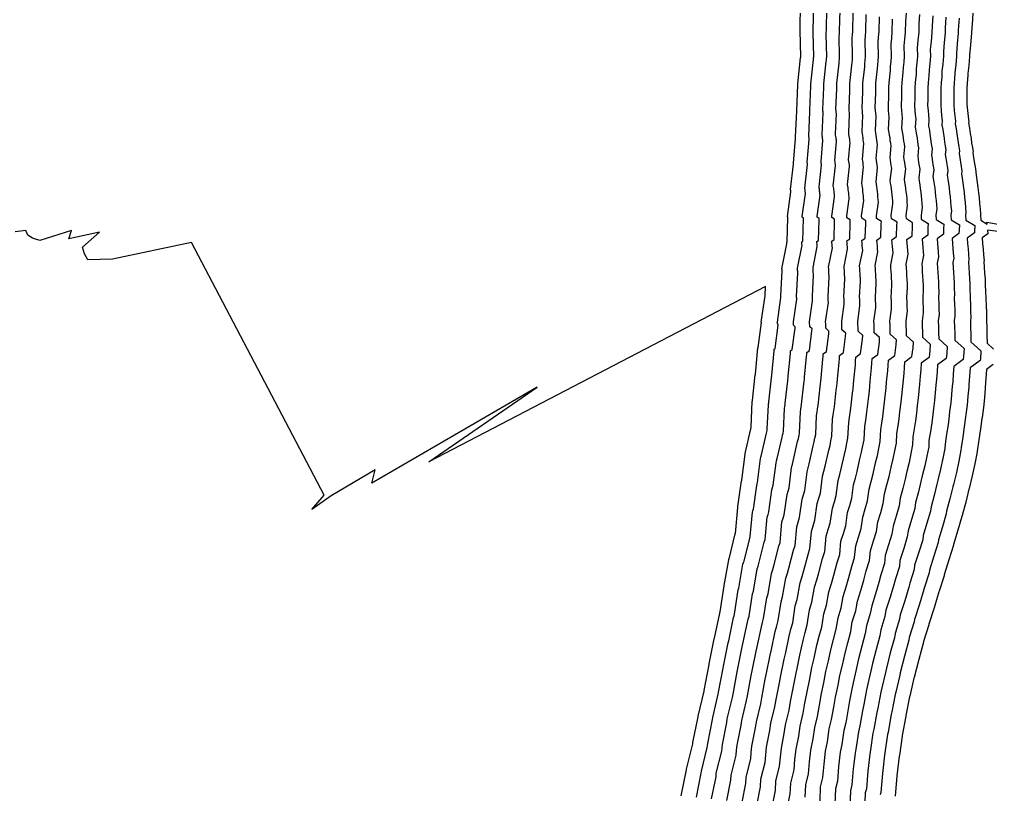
# Model space of a CAD drawing. Header units: metres. Extents: x 706349 to 713144, y 2649082 to 2655455.
# Drawn here: x 712357.1 to 712443.1, y 2652031.7 to 2652100.4 of the extents above; entities that cross this region are included whole.
import ezdxf

# ---------------------------------------------------------------- set-up
doc = ezdxf.new("R2010")
doc.units = ezdxf.units.M
doc.layers.add('C-TOPO-MAJR', color=9, linetype='Continuous')
doc.layers.add('C-TOPO-MINR', color=8, linetype='Continuous')

msp = doc.modelspace()

# ---------------------------------------------------------------- linework, layer by layer
at = {"layer": 'C-TOPO-MAJR', "color": 9, "linetype": 'Continuous', "lineweight": -3, "flags": 128}
for points, elevation in [([(712417.042, 2652031.465), (712417.475, 2652033.6), (712417.482, 2652033.79), (712418.009, 2652035.878), (712418.024, 2652036.065), (712418.046, 2652036.247), (712418.46, 2652038.353), (712418.485, 2652038.531), (712418.983, 2652040.601), (712419.014, 2652040.775), (712419.417, 2652042.911), (712419.451, 2652043.08), (712419.865, 2652045.151), (712419.904, 2652045.315), (712420.338, 2652047.382), (712420.38, 2652047.545), (712420.423, 2652047.702), (712420.758, 2652049.835), (712420.804, 2652049.986), (712421.171, 2652052.108), (712421.217, 2652052.254), (712421.261, 2652052.395), (712421.772, 2652054.435), (712421.819, 2652054.582), (712422.01, 2652056.724), (712422.052, 2652056.858), (712422.092, 2652056.987), (712422.393, 2652059.099), (712422.43, 2652059.222), (712422.466, 2652059.344), (712422.726, 2652061.472), (712422.757, 2652061.584), (712422.784, 2652061.693), (712423.251, 2652063.736), (712423.28, 2652063.849), (712423.302, 2652063.959), (712423.323, 2652064.065), (712423.422, 2652066.236), (712423.437, 2652066.329), (712423.45, 2652066.418), (712423.461, 2652066.502), (712423.7, 2652068.634), (712423.71, 2652068.71), (712423.717, 2652068.783), (712423.723, 2652068.853), (712423.937, 2652071.024), (712423.942, 2652071.089), (712423.946, 2652071.153), (712424.025, 2652071.211), (712424.294, 2652073.287), (712424.297, 2652073.346), (712424.225, 2652073.41), (712424.224, 2652073.463), (712424.223, 2652073.514), (712424.221, 2652073.563), (712424.528, 2652075.749), (712424.527, 2652075.797), (712424.525, 2652075.844), (712424.523, 2652075.889), (712424.636, 2652078.09), (712424.635, 2652078.126), (712424.633, 2652078.161), (712424.632, 2652078.195), (712424.63, 2652078.227), (712424.628, 2652078.26), (712424.625, 2652078.293), (712425.058, 2652080.491), (712425.055, 2652080.526), (712425.053, 2652080.561), (712425.05, 2652080.595), (712425.047, 2652080.629), (712425.095, 2652080.664), (712425.15, 2652082.833), (712425.152, 2652082.862), (712425.103, 2652082.892), (712425.101, 2652082.919), (712425.412, 2652085.1), (712425.41, 2652085.125), (712425.408, 2652085.15), (712425.405, 2652085.175), (712425.402, 2652085.2), (712425.4, 2652085.225), (712425.396, 2652085.249), (712425.392, 2652085.272), (712425.389, 2652085.296), (712425.651, 2652087.56), (712425.647, 2652087.585), (712425.643, 2652087.608), (712425.64, 2652087.631), (712425.637, 2652087.654), (712425.832, 2652089.838), (712425.83, 2652089.858), (712425.826, 2652089.877), (712425.824, 2652089.898), (712425.821, 2652089.918), (712425.817, 2652089.941), (712425.814, 2652089.964), (712425.937, 2652092.236), (712425.935, 2652092.258), (712425.932, 2652092.281), (712425.93, 2652092.306), (712426.017, 2652094.593), (712426.017, 2652094.613), (712426.017, 2652094.634), (712426.018, 2652094.656), (712426.279, 2652096.972), (712426.28, 2652096.999), (712426.284, 2652097.029), (712426.287, 2652097.063), (712426.224, 2652099.38), (712426.226, 2652099.405), (712426.229, 2652099.432), (712426.278, 2652101.786)], -20), ([(712423.779, 2652030.74), (712424.05, 2652032.078), (712424.085, 2652032.909), (712424.415, 2652034.218), (712424.481, 2652035.026), (712424.573, 2652035.808), (712424.832, 2652037.128), (712424.941, 2652037.9), (712425.254, 2652039.198), (712425.389, 2652039.956), (712425.641, 2652041.295), (712425.789, 2652042.035), (712426.049, 2652043.334), (712426.219, 2652044.052), (712426.491, 2652045.348), (712426.674, 2652046.054), (712426.862, 2652046.739), (712427.071, 2652048.076), (712427.276, 2652048.741), (712427.506, 2652050.072), (712427.71, 2652050.719), (712427.906, 2652051.345), (712428.226, 2652052.624), (712428.423, 2652053.242), (712428.543, 2652054.585), (712428.733, 2652055.184), (712428.911, 2652055.761), (712429.1, 2652057.084), (712429.269, 2652057.643), (712429.429, 2652058.193), (712429.592, 2652059.527), (712429.739, 2652060.053), (712429.864, 2652060.561), (712430.157, 2652061.842), (712430.283, 2652062.342), (712430.383, 2652062.829), (712430.474, 2652063.294), (712430.536, 2652064.656), (712430.609, 2652065.102), (712430.673, 2652065.531), (712430.725, 2652065.938), (712430.874, 2652067.275), (712430.925, 2652067.665), (712430.964, 2652068.043), (712430.993, 2652068.408), (712431.128, 2652069.769), (712431.153, 2652070.119), (712431.174, 2652070.466), (712431.598, 2652070.775), (712431.762, 2652072.037), (712431.78, 2652072.378), (712431.368, 2652072.746), (712431.364, 2652073.047), (712431.355, 2652073.341), (712431.347, 2652073.625), (712431.539, 2652074.996), (712431.531, 2652075.268), (712431.523, 2652075.533), (712431.51, 2652075.788), (712431.581, 2652077.168), (712431.573, 2652077.411), (712431.56, 2652077.645), (712431.552, 2652077.876), (712431.536, 2652078.098), (712431.523, 2652078.32), (712431.507, 2652078.538), (712431.778, 2652079.916), (712431.762, 2652080.136), (712431.745, 2652080.351), (712431.724, 2652080.567), (712431.708, 2652080.782), (712432.011, 2652081.005), (712432.044, 2652082.329), (712432.058, 2652082.548), (712431.694, 2652082.772), (712431.682, 2652082.975), (712431.877, 2652084.342), (712431.861, 2652084.541), (712431.844, 2652084.74), (712431.824, 2652084.938), (712431.8, 2652085.133), (712431.78, 2652085.328), (712431.751, 2652085.514), (712431.723, 2652085.701), (712431.699, 2652085.883), (712431.863, 2652087.303), (712431.834, 2652087.486), (712431.806, 2652087.661), (712431.781, 2652087.832), (712431.757, 2652088.003), (712431.879, 2652089.373), (712431.855, 2652089.538), (712431.827, 2652089.703), (712431.807, 2652089.88), (712431.779, 2652090.053), (712431.75, 2652090.246), (712431.718, 2652090.444), (712431.796, 2652091.868), (712431.772, 2652092.076), (712431.752, 2652092.292), (712431.732, 2652092.524), (712431.786, 2652093.958), (712431.779, 2652094.202), (712431.779, 2652094.453), (712431.798, 2652094.725), (712431.962, 2652096.177), (712431.974, 2652096.451), (712432.009, 2652096.75), (712432.037, 2652097.088), (712431.998, 2652098.54), (712432.033, 2652098.91), (712432.068, 2652099.323), (712432.099, 2652100.799)], -10)]:
    msp.add_lwpolyline(points, dxfattribs=dict(at, elevation=elevation))
msp.add_lwpolyline([(712437.988, 2652100.698), (712437.92, 2652099.812), (712437.907, 2652099.214), (712437.84, 2652098.416), (712437.772, 2652097.701), (712437.788, 2652097.113), (712437.735, 2652096.47), (712437.667, 2652095.903), (712437.644, 2652095.381), (712437.578, 2652094.793), (712437.54, 2652094.273), (712437.54, 2652093.79), (712437.555, 2652093.322), (712437.533, 2652092.742), (712437.571, 2652092.303), (712437.609, 2652091.894), (712437.654, 2652091.5), (712437.623, 2652090.924), (712437.684, 2652090.552), (712437.737, 2652090.188), (712437.79, 2652089.862), (712437.828, 2652089.529), (712437.881, 2652089.218), (712437.926, 2652088.907), (712437.877, 2652088.352), (712437.922, 2652088.033), (712437.968, 2652087.714), (712438.021, 2652087.387), (712438.074, 2652087.045), (712438.008, 2652086.47), (712438.053, 2652086.129), (712438.107, 2652085.779), (712438.16, 2652085.43), (712438.198, 2652085.066), (712438.243, 2652084.701), (712438.281, 2652084.329), (712438.312, 2652083.957), (712438.342, 2652083.585), (712438.263, 2652083.032), (712438.286, 2652082.652), (712438.964, 2652082.235), (712438.939, 2652081.826), (712438.927, 2652081.347), (712438.369, 2652080.936), (712438.399, 2652080.539), (712438.437, 2652080.142), (712438.468, 2652079.746), (712438.498, 2652079.341), (712438.388, 2652078.783), (712438.419, 2652078.379), (712438.442, 2652077.968), (712438.472, 2652077.557), (712438.487, 2652077.13), (712438.51, 2652076.696), (712438.526, 2652076.247), (712438.497, 2652075.688), (712438.52, 2652075.222), (712438.535, 2652074.74), (712438.55, 2652074.242), (712438.472, 2652073.688), (712438.488, 2652073.168), (712438.503, 2652072.632), (712438.511, 2652072.082), (712439.264, 2652071.41), (712439.23, 2652070.788), (712439.172, 2652070.34), (712438.403, 2652069.778), (712438.364, 2652069.15), (712438.318, 2652068.514), (712438.264, 2652067.963), (712438.21, 2652067.303), (712438.141, 2652066.621), (712438.049, 2652065.915), (712437.988, 2652065.374), (712437.896, 2652064.644), (712437.781, 2652063.875), (712437.65, 2652063.075), (712437.625, 2652062.524), (712437.463, 2652061.699), (712437.286, 2652060.835), (712437.062, 2652059.948), (712436.944, 2652059.43), (712436.72, 2652058.522), (712436.459, 2652057.583), (712436.393, 2652057.043), (712436.108, 2652056.064), (712435.807, 2652055.07), (712435.731, 2652054.534), (712435.415, 2652053.509), (712435.076, 2652052.445), (712435.027, 2652051.902), (712434.679, 2652050.812), (712434.55, 2652050.294), (712434.203, 2652049.184), (712433.841, 2652048.035), (712433.747, 2652047.497), (712433.385, 2652046.317), (712433.3, 2652045.775), (712432.968, 2652044.564), (712432.644, 2652043.314), (712432.534, 2652042.789), (712432.233, 2652041.516), (712432.128, 2652040.991), (712431.866, 2652039.679), (712431.763, 2652039.137), (712431.524, 2652037.795), (712431.398, 2652037.269), (712431.205, 2652035.903), (712431.1, 2652035.369), (712430.938, 2652033.987), (712430.822, 2652032.559), (712430.688, 2652032.029), (712430.626, 2652030.556)], dxfattribs=at)
at = {"layer": 'C-TOPO-MINR', "color": 8, "linetype": 'Continuous', "lineweight": -3, "flags": 128}
for points, elevation in [([(712418.39, 2652031.32), (712418.79, 2652033.295), (712418.803, 2652033.614), (712419.29, 2652035.546), (712419.316, 2652035.858), (712419.351, 2652036.159), (712419.734, 2652038.108), (712419.776, 2652038.405), (712420.237, 2652040.32), (712420.289, 2652040.612), (712420.662, 2652042.587), (712420.718, 2652042.871), (712421.102, 2652044.787), (712421.167, 2652045.063), (712421.569, 2652046.976), (712421.639, 2652047.247), (712421.711, 2652047.51), (712422.021, 2652049.483), (712422.099, 2652049.737), (712422.438, 2652051.701), (712422.516, 2652051.947), (712422.59, 2652052.185), (712423.062, 2652054.073), (712423.139, 2652054.314), (712423.316, 2652056.297), (712423.388, 2652056.523), (712423.456, 2652056.742), (712423.734, 2652058.696), (712423.798, 2652058.906), (712423.858, 2652059.114), (712424.099, 2652061.083), (712424.153, 2652061.278), (712424.2, 2652061.466), (712424.632, 2652063.357), (712424.68, 2652063.548), (712424.719, 2652063.733), (712424.753, 2652063.91), (712424.845, 2652065.92), (712424.871, 2652066.083), (712424.895, 2652066.24), (712424.914, 2652066.389), (712425.135, 2652068.362), (712425.153, 2652068.501), (712425.166, 2652068.635), (712425.177, 2652068.764), (712425.375, 2652070.773), (712425.384, 2652070.895), (712425.392, 2652071.016), (712425.539, 2652071.124), (712425.787, 2652073.037), (712425.794, 2652073.152), (712425.654, 2652073.277), (712425.652, 2652073.38), (712425.649, 2652073.479), (712425.646, 2652073.576), (712425.93, 2652075.598), (712425.928, 2652075.691), (712425.925, 2652075.781), (712425.92, 2652075.869), (712426.025, 2652077.906), (712426.023, 2652077.983), (712426.019, 2652078.058), (712426.016, 2652078.131), (712426.011, 2652078.202), (712426.007, 2652078.272), (712426.002, 2652078.342), (712426.402, 2652080.376), (712426.397, 2652080.448), (712426.391, 2652080.519), (712426.384, 2652080.589), (712426.379, 2652080.66), (712426.478, 2652080.733), (712426.529, 2652082.732), (712426.533, 2652082.799), (712426.421, 2652082.868), (712426.418, 2652082.93), (712426.705, 2652084.948), (712426.7, 2652085.008), (712426.695, 2652085.068), (712426.689, 2652085.128), (712426.682, 2652085.187), (712426.676, 2652085.245), (712426.667, 2652085.302), (712426.658, 2652085.358), (712426.651, 2652085.413), (712426.893, 2652087.509), (712426.885, 2652087.565), (712426.876, 2652087.619), (712426.868, 2652087.671), (712426.861, 2652087.724), (712427.042, 2652089.745), (712427.035, 2652089.794), (712427.026, 2652089.842), (712427.021, 2652089.894), (712427.012, 2652089.945), (712427.004, 2652090.002), (712426.995, 2652090.06), (712427.109, 2652092.162), (712427.102, 2652092.222), (712427.096, 2652092.283), (712427.091, 2652092.35), (712427.171, 2652094.466), (712427.169, 2652094.531), (712427.169, 2652094.598), (712427.174, 2652094.67), (712427.416, 2652096.813), (712427.419, 2652096.89), (712427.429, 2652096.973), (712427.437, 2652097.068), (712427.379, 2652099.212), (712427.388, 2652099.306), (712427.397, 2652099.41), (712427.443, 2652101.589)], -18), ([(712419.737, 2652031.175), (712420.105, 2652032.991), (712420.124, 2652033.438), (712420.572, 2652035.214), (712420.607, 2652035.65), (712420.657, 2652036.071), (712421.009, 2652037.863), (712421.068, 2652038.279), (712421.491, 2652040.04), (712421.564, 2652040.448), (712421.907, 2652042.264), (712421.986, 2652042.662), (712422.338, 2652044.424), (712422.43, 2652044.81), (712422.799, 2652046.569), (712422.898, 2652046.949), (712422.999, 2652047.317), (712423.283, 2652049.131), (712423.393, 2652049.488), (712423.705, 2652051.293), (712423.815, 2652051.64), (712423.919, 2652051.975), (712424.353, 2652053.711), (712424.46, 2652054.046), (712424.623, 2652055.869), (712424.725, 2652056.188), (712424.82, 2652056.497), (712425.076, 2652058.293), (712425.166, 2652058.59), (712425.251, 2652058.883), (712425.472, 2652060.694), (712425.55, 2652060.972), (712425.616, 2652061.24), (712426.013, 2652062.978), (712426.081, 2652063.246), (712426.135, 2652063.507), (712426.184, 2652063.756), (712426.267, 2652065.604), (712426.306, 2652065.838), (712426.339, 2652066.063), (712426.366, 2652066.277), (712426.57, 2652068.09), (712426.596, 2652068.292), (712426.616, 2652068.487), (712426.631, 2652068.675), (712426.813, 2652070.522), (712426.826, 2652070.701), (712426.837, 2652070.878), (712427.054, 2652071.037), (712427.281, 2652072.787), (712427.29, 2652072.959), (712427.082, 2652073.144), (712427.08, 2652073.297), (712427.076, 2652073.444), (712427.072, 2652073.588), (712427.333, 2652075.448), (712427.328, 2652075.586), (712427.324, 2652075.719), (712427.318, 2652075.849), (712427.414, 2652077.721), (712427.41, 2652077.84), (712427.404, 2652077.955), (712427.4, 2652078.067), (712427.392, 2652078.176), (712427.386, 2652078.284), (712427.378, 2652078.391), (712427.746, 2652080.261), (712427.738, 2652080.37), (712427.73, 2652080.477), (712427.719, 2652080.584), (712427.711, 2652080.69), (712427.861, 2652080.801), (712427.907, 2652082.631), (712427.914, 2652082.736), (712427.74, 2652082.844), (712427.734, 2652082.941), (712427.998, 2652084.797), (712427.99, 2652084.891), (712427.982, 2652084.986), (712427.973, 2652085.081), (712427.961, 2652085.173), (712427.952, 2652085.266), (712427.938, 2652085.355), (712427.925, 2652085.444), (712427.913, 2652085.531), (712428.136, 2652087.457), (712428.122, 2652087.545), (712428.108, 2652087.629), (712428.096, 2652087.712), (712428.085, 2652087.794), (712428.251, 2652089.652), (712428.24, 2652089.73), (712428.227, 2652089.807), (712428.217, 2652089.891), (712428.204, 2652089.972), (712428.191, 2652090.063), (712428.175, 2652090.156), (712428.281, 2652092.089), (712428.269, 2652092.185), (712428.26, 2652092.286), (712428.251, 2652092.393), (712428.325, 2652094.339), (712428.322, 2652094.448), (712428.322, 2652094.562), (712428.33, 2652094.684), (712428.552, 2652096.654), (712428.558, 2652096.78), (712428.574, 2652096.917), (712428.587, 2652097.073), (712428.534, 2652099.044), (712428.549, 2652099.207), (712428.564, 2652099.389), (712428.607, 2652101.391)], -16), ([(712421.085, 2652031.03), (712421.42, 2652032.687), (712421.444, 2652033.261), (712421.853, 2652034.882), (712421.898, 2652035.442), (712421.962, 2652035.984), (712422.283, 2652037.618), (712422.359, 2652038.152), (712422.745, 2652039.759), (712422.839, 2652040.284), (712423.151, 2652041.941), (712423.254, 2652042.453), (712423.575, 2652044.06), (712423.693, 2652044.557), (712424.03, 2652046.162), (712424.156, 2652046.651), (712424.286, 2652047.124), (712424.546, 2652048.78), (712424.687, 2652049.239), (712424.972, 2652050.886), (712425.113, 2652051.333), (712425.248, 2652051.765), (712425.644, 2652053.348), (712425.781, 2652053.778), (712425.929, 2652055.441), (712426.061, 2652055.854), (712426.184, 2652056.251), (712426.417, 2652057.89), (712426.533, 2652058.275), (712426.644, 2652058.653), (712426.846, 2652060.305), (712426.946, 2652060.665), (712427.032, 2652061.014), (712427.395, 2652062.599), (712427.482, 2652062.945), (712427.551, 2652063.281), (712427.614, 2652063.602), (712427.69, 2652065.288), (712427.74, 2652065.593), (712427.784, 2652065.886), (712427.819, 2652066.164), (712428.005, 2652067.818), (712428.039, 2652068.083), (712428.065, 2652068.339), (712428.085, 2652068.586), (712428.252, 2652070.271), (712428.269, 2652070.507), (712428.283, 2652070.741), (712428.569, 2652070.949), (712428.775, 2652072.537), (712428.787, 2652072.765), (712428.511, 2652073.012), (712428.508, 2652073.213), (712428.502, 2652073.41), (712428.497, 2652073.6), (712428.735, 2652075.297), (712428.729, 2652075.48), (712428.724, 2652075.657), (712428.715, 2652075.828), (712428.803, 2652077.537), (712428.798, 2652077.697), (712428.79, 2652077.851), (712428.784, 2652078.003), (712428.773, 2652078.15), (712428.765, 2652078.296), (712428.754, 2652078.44), (712429.09, 2652080.146), (712429.079, 2652080.292), (712429.068, 2652080.435), (712429.054, 2652080.578), (712429.043, 2652080.721), (712429.245, 2652080.869), (712429.286, 2652082.531), (712429.295, 2652082.674), (712429.058, 2652082.82), (712429.05, 2652082.953), (712429.291, 2652084.645), (712429.28, 2652084.775), (712429.27, 2652084.904), (712429.257, 2652085.033), (712429.241, 2652085.16), (712429.228, 2652085.287), (712429.209, 2652085.408), (712429.191, 2652085.529), (712429.175, 2652085.648), (712429.378, 2652087.406), (712429.359, 2652087.525), (712429.341, 2652087.64), (712429.325, 2652087.752), (712429.309, 2652087.864), (712429.461, 2652089.559), (712429.445, 2652089.666), (712429.427, 2652089.772), (712429.414, 2652089.887), (712429.395, 2652089.999), (712429.377, 2652090.124), (712429.356, 2652090.252), (712429.452, 2652092.015), (712429.437, 2652092.149), (712429.424, 2652092.288), (712429.411, 2652092.437), (712429.479, 2652094.212), (712429.474, 2652094.366), (712429.474, 2652094.526), (712429.486, 2652094.697), (712429.689, 2652096.495), (712429.696, 2652096.67), (712429.719, 2652096.861), (712429.737, 2652097.078), (712429.688, 2652098.876), (712429.71, 2652099.108), (712429.732, 2652099.367), (712429.771, 2652101.194)], -14), ([(712422.432, 2652030.885), (712422.735, 2652032.382), (712422.765, 2652033.085), (712423.134, 2652034.55), (712423.19, 2652035.234), (712423.267, 2652035.896), (712423.558, 2652037.373), (712423.65, 2652038.026), (712423.999, 2652039.478), (712424.114, 2652040.12), (712424.396, 2652041.618), (712424.522, 2652042.244), (712424.812, 2652043.697), (712424.956, 2652044.305), (712425.26, 2652045.755), (712425.415, 2652046.352), (712425.574, 2652046.932), (712425.809, 2652048.428), (712425.981, 2652048.99), (712426.239, 2652050.479), (712426.412, 2652051.026), (712426.577, 2652051.555), (712426.935, 2652052.986), (712427.102, 2652053.51), (712427.236, 2652055.013), (712427.397, 2652055.519), (712427.547, 2652056.006), (712427.759, 2652057.487), (712427.901, 2652057.959), (712428.036, 2652058.423), (712428.219, 2652059.916), (712428.342, 2652060.359), (712428.448, 2652060.787), (712428.776, 2652062.221), (712428.882, 2652062.643), (712428.967, 2652063.055), (712429.044, 2652063.448), (712429.113, 2652064.972), (712429.175, 2652065.347), (712429.229, 2652065.708), (712429.272, 2652066.051), (712429.439, 2652067.546), (712429.482, 2652067.874), (712429.514, 2652068.191), (712429.539, 2652068.497), (712429.69, 2652070.02), (712429.711, 2652070.313), (712429.729, 2652070.603), (712430.084, 2652070.862), (712430.268, 2652072.287), (712430.284, 2652072.572), (712429.939, 2652072.879), (712429.936, 2652073.13), (712429.929, 2652073.375), (712429.922, 2652073.613), (712430.137, 2652075.146), (712430.13, 2652075.374), (712430.123, 2652075.595), (712430.113, 2652075.808), (712430.192, 2652077.353), (712430.185, 2652077.554), (712430.175, 2652077.748), (712430.168, 2652077.94), (712430.154, 2652078.124), (712430.144, 2652078.308), (712430.131, 2652078.489), (712430.434, 2652080.031), (712430.42, 2652080.214), (712430.407, 2652080.393), (712430.389, 2652080.572), (712430.376, 2652080.752), (712430.628, 2652080.937), (712430.665, 2652082.43), (712430.677, 2652082.611), (712430.376, 2652082.796), (712430.366, 2652082.964), (712430.584, 2652084.494), (712430.571, 2652084.658), (712430.557, 2652084.822), (712430.54, 2652084.986), (712430.52, 2652085.146), (712430.504, 2652085.307), (712430.48, 2652085.461), (712430.457, 2652085.615), (712430.437, 2652085.766), (712430.62, 2652087.354), (712430.597, 2652087.506), (712430.573, 2652087.651), (712430.553, 2652087.792), (712430.533, 2652087.933), (712430.67, 2652089.466), (712430.65, 2652089.602), (712430.627, 2652089.738), (712430.61, 2652089.883), (712430.587, 2652090.026), (712430.564, 2652090.185), (712430.537, 2652090.348), (712430.624, 2652091.941), (712430.604, 2652092.112), (712430.588, 2652092.29), (712430.571, 2652092.481), (712430.633, 2652094.085), (712430.626, 2652094.284), (712430.626, 2652094.489), (712430.642, 2652094.711), (712430.825, 2652096.336), (712430.835, 2652096.561), (712430.864, 2652096.805), (712430.887, 2652097.083), (712430.843, 2652098.708), (712430.872, 2652099.009), (712430.9, 2652099.345), (712430.935, 2652100.996)], -12), ([(712427.996, 2652031.164), (712428.047, 2652032.381), (712428.259, 2652033.223), (712428.355, 2652034.403), (712428.489, 2652035.544), (712428.656, 2652036.393), (712428.815, 2652037.522), (712429.016, 2652038.356), (712429.213, 2652039.465), (712429.376, 2652040.325), (712429.592, 2652041.409), (712429.759, 2652042.243), (712430.008, 2652043.294), (712430.183, 2652044.128), (712430.451, 2652045.16), (712430.725, 2652046.161), (712430.86, 2652047.02), (712431.159, 2652047.994), (712431.307, 2652048.85), (712431.606, 2652049.798), (712431.892, 2652050.714), (712432.098, 2652051.537), (712432.385, 2652052.438), (712432.462, 2652053.301), (712432.742, 2652054.179), (712433.003, 2652055.025), (712433.124, 2652055.876), (712433.372, 2652056.696), (712433.607, 2652057.503), (712433.712, 2652058.361), (712433.928, 2652059.134), (712434.112, 2652059.882), (712434.3, 2652060.706), (712434.485, 2652061.438), (712434.631, 2652062.151), (712434.765, 2652062.832), (712434.805, 2652063.707), (712434.912, 2652064.366), (712435.007, 2652064.998), (712435.083, 2652065.6), (712435.179, 2652066.459), (712435.255, 2652067.038), (712435.312, 2652067.599), (712435.356, 2652068.141), (712435.442, 2652069.016), (712435.48, 2652069.538), (712435.511, 2652070.053), (712436.143, 2652070.514), (712436.243, 2652071.287), (712436.271, 2652071.797), (712435.654, 2652072.347), (712435.647, 2652072.798), (712435.635, 2652073.237), (712435.622, 2652073.663), (712435.746, 2652074.544), (712435.733, 2652074.951), (712435.721, 2652075.346), (712435.702, 2652075.728), (712435.748, 2652076.616), (712435.735, 2652076.982), (712435.717, 2652077.336), (712435.704, 2652077.684), (712435.679, 2652078.02), (712435.661, 2652078.356), (712435.636, 2652078.685), (712435.81, 2652079.571), (712435.785, 2652079.902), (712435.76, 2652080.226), (712435.729, 2652080.55), (712435.704, 2652080.874), (712436.16, 2652081.21), (712436.181, 2652082.027), (712436.202, 2652082.36), (712435.649, 2652082.7), (712435.631, 2652083.009), (712435.756, 2652083.888), (712435.731, 2652084.191), (712435.706, 2652084.493), (712435.676, 2652084.796), (712435.639, 2652085.093), (712435.608, 2652085.389), (712435.564, 2652085.673), (712435.521, 2652085.957), (712435.484, 2652086.235), (712435.59, 2652087.148), (712435.546, 2652087.427), (712435.503, 2652087.693), (712435.466, 2652087.953), (712435.429, 2652088.213), (712435.508, 2652089.093), (712435.471, 2652089.346), (712435.427, 2652089.598), (712435.397, 2652089.869), (712435.354, 2652090.134), (712435.31, 2652090.43), (712435.261, 2652090.732), (712435.311, 2652091.647), (712435.274, 2652091.967), (712435.243, 2652092.298), (712435.213, 2652092.655), (712435.248, 2652093.576), (712435.236, 2652093.955), (712435.236, 2652094.345), (712435.266, 2652094.766), (712435.371, 2652095.699), (712435.39, 2652096.122), (712435.445, 2652096.582), (712435.488, 2652097.103), (712435.462, 2652098.037), (712435.517, 2652098.614), (712435.572, 2652099.258), (712435.592, 2652100.206), (712435.646, 2652100.92)], -4), ([(712436.817, 2652100.809), (712436.756, 2652100.009), (712436.74, 2652099.236), (712436.678, 2652098.515), (712436.617, 2652097.869), (712436.638, 2652097.108), (712436.59, 2652096.526), (712436.528, 2652096.013), (712436.508, 2652095.54), (712436.422, 2652094.78), (712436.388, 2652094.309), (712436.388, 2652093.872), (712436.402, 2652093.449), (712436.373, 2652092.698), (712436.407, 2652092.301), (712436.442, 2652091.93), (712436.483, 2652091.574), (712436.442, 2652090.828), (712436.497, 2652090.491), (712436.545, 2652090.161), (712436.593, 2652089.866), (712436.628, 2652089.563), (712436.676, 2652089.282), (712436.717, 2652089), (712436.653, 2652088.283), (712436.694, 2652087.993), (712436.735, 2652087.703), (712436.784, 2652087.407), (712436.832, 2652087.097), (712436.746, 2652086.353), (712436.787, 2652086.043), (712436.835, 2652085.726), (712436.884, 2652085.41), (712436.918, 2652085.079), (712436.959, 2652084.749), (712436.994, 2652084.411), (712437.021, 2652084.074), (712437.049, 2652083.737), (712436.947, 2652083.02), (712436.968, 2652082.676), (712437.583, 2652082.298), (712437.56, 2652081.926), (712437.543, 2652081.278), (712437.036, 2652080.905), (712437.064, 2652080.545), (712437.099, 2652080.184), (712437.127, 2652079.824), (712437.154, 2652079.456), (712437.012, 2652078.734), (712437.04, 2652078.368), (712437.061, 2652077.994), (712437.088, 2652077.621), (712437.102, 2652077.233), (712437.123, 2652076.839), (712437.137, 2652076.431), (712437.099, 2652075.708), (712437.12, 2652075.284), (712437.134, 2652074.845), (712437.148, 2652074.393), (712437.047, 2652073.675), (712437.061, 2652073.202), (712437.075, 2652072.715), (712437.082, 2652072.215), (712437.767, 2652071.603), (712437.737, 2652071.038), (712437.657, 2652070.427), (712436.957, 2652069.915), (712436.922, 2652069.344), (712436.88, 2652068.765), (712436.81, 2652068.052), (712436.761, 2652067.451), (712436.698, 2652066.829), (712436.614, 2652066.187), (712436.536, 2652065.487), (712436.452, 2652064.821), (712436.346, 2652064.12), (712436.227, 2652063.391), (712436.195, 2652062.678), (712436.047, 2652061.925), (712435.885, 2652061.137), (712435.681, 2652060.327), (712435.528, 2652059.656), (712435.324, 2652058.828), (712435.085, 2652057.972), (712435, 2652057.273), (712434.74, 2652056.38), (712434.466, 2652055.473), (712434.367, 2652054.78), (712434.078, 2652053.844), (712433.769, 2652052.873), (712433.706, 2652052.17), (712433.389, 2652051.175), (712433.221, 2652050.504), (712432.904, 2652049.491), (712432.574, 2652048.443), (712432.453, 2652047.746), (712432.122, 2652046.669), (712432.012, 2652045.968), (712431.709, 2652044.862), (712431.413, 2652043.721), (712431.271, 2652043.042), (712430.996, 2652041.88), (712430.86, 2652041.2), (712430.621, 2652040.002), (712430.488, 2652039.301), (712430.27, 2652038.075), (712430.106, 2652037.395), (712429.93, 2652036.148), (712429.794, 2652035.457), (712429.646, 2652034.195), (712429.541, 2652032.891), (712429.368, 2652032.205), (712429.311, 2652030.86)], -2), ([(712441.568, 2652101.617), (712441.5, 2652100.365), (712441.413, 2652099.219), (712441.411, 2652099.149), (712441.324, 2652098.12), (712441.236, 2652097.197), (712441.238, 2652097.128), (712441.17, 2652096.302), (712441.083, 2652095.574), (712441.054, 2652094.904), (712441.046, 2652094.834), (712440.997, 2652094.164), (712440.997, 2652093.543), (712441.017, 2652092.941), (712441.014, 2652092.873), (712441.063, 2652092.309), (712441.111, 2652091.785), (712441.17, 2652091.28), (712441.166, 2652091.211), (712441.244, 2652090.735), (712441.312, 2652090.269), (712441.38, 2652089.851), (712441.428, 2652089.424), (712441.496, 2652089.026), (712441.554, 2652088.627), (712441.549, 2652088.562), (712441.607, 2652088.154), (712441.665, 2652087.746), (712441.733, 2652087.328), (712441.801, 2652086.891), (712441.793, 2652086.823), (712441.852, 2652086.386), (712441.92, 2652085.939), (712441.988, 2652085.492), (712442.036, 2652085.025), (712442.095, 2652084.559), (712442.143, 2652084.083), (712442.182, 2652083.607), (712442.221, 2652083.131), (712442.212, 2652083.065), (712442.241, 2652082.58), (712442.803, 2652082.234), (712442.793, 2652082.405), (712455.62, 2652080.105), (712442.847, 2652081.711), (712442.864, 2652081.395), (712442.365, 2652081.028), (712442.404, 2652080.522), (712442.453, 2652080.017), (712442.491, 2652079.511), (712442.53, 2652078.996), (712442.517, 2652078.93), (712442.556, 2652078.415), (712442.585, 2652077.89), (712442.624, 2652077.366), (712442.644, 2652076.821), (712442.673, 2652076.267), (712442.692, 2652075.694), (712442.689, 2652075.628), (712442.718, 2652075.035), (712442.738, 2652074.422), (712442.757, 2652073.79), (712442.748, 2652073.725), (712442.767, 2652073.064), (712442.787, 2652072.383), (712442.796, 2652071.683), (712443.364, 2652071.177)], 6), ([(712425.127, 2652030.594), (712425.366, 2652031.773), (712425.406, 2652032.733), (712425.697, 2652033.886), (712425.772, 2652034.818), (712425.878, 2652035.72), (712426.107, 2652036.883), (712426.233, 2652037.774), (712426.508, 2652038.917), (712426.664, 2652039.792), (712426.886, 2652040.972), (712427.057, 2652041.826), (712427.286, 2652042.97), (712427.482, 2652043.8), (712427.722, 2652044.941), (712427.933, 2652045.756), (712428.149, 2652046.546), (712428.334, 2652047.724), (712428.57, 2652048.492), (712428.773, 2652049.664), (712429.009, 2652050.412), (712429.235, 2652051.135), (712429.516, 2652052.262), (712429.744, 2652052.974), (712429.849, 2652054.157), (712430.07, 2652054.849), (712430.275, 2652055.515), (712430.441, 2652056.682), (712430.637, 2652057.327), (712430.822, 2652057.963), (712430.965, 2652059.138), (712431.135, 2652059.747), (712431.28, 2652060.335), (712431.538, 2652061.463), (712431.683, 2652062.041), (712431.799, 2652062.603), (712431.904, 2652063.14), (712431.959, 2652064.34), (712432.043, 2652064.856), (712432.118, 2652065.353), (712432.177, 2652065.825), (712432.309, 2652067.003), (712432.369, 2652067.456), (712432.413, 2652067.895), (712432.447, 2652068.319), (712432.566, 2652069.518), (712432.595, 2652069.926), (712432.62, 2652070.328), (712433.113, 2652070.688), (712433.256, 2652071.787), (712433.277, 2652072.184), (712432.796, 2652072.613), (712432.792, 2652072.964), (712432.782, 2652073.306), (712432.772, 2652073.638), (712432.942, 2652074.845), (712432.932, 2652075.163), (712432.922, 2652075.47), (712432.907, 2652075.768), (712432.97, 2652076.984), (712432.96, 2652077.268), (712432.946, 2652077.542), (712432.936, 2652077.812), (712432.917, 2652078.072), (712432.902, 2652078.332), (712432.883, 2652078.587), (712433.122, 2652079.801), (712433.103, 2652080.058), (712433.083, 2652080.31), (712433.059, 2652080.561), (712433.04, 2652080.813), (712433.394, 2652081.074), (712433.423, 2652082.228), (712433.439, 2652082.486), (712433.013, 2652082.748), (712432.998, 2652082.986), (712433.17, 2652084.191), (712433.151, 2652084.424), (712433.132, 2652084.658), (712433.108, 2652084.891), (712433.079, 2652085.12), (712433.056, 2652085.348), (712433.022, 2652085.567), (712432.989, 2652085.786), (712432.96, 2652086), (712433.105, 2652087.251), (712433.071, 2652087.466), (712433.038, 2652087.672), (712433.009, 2652087.872), (712432.981, 2652088.073), (712433.089, 2652089.279), (712433.06, 2652089.474), (712433.027, 2652089.668), (712433.003, 2652089.876), (712432.97, 2652090.08), (712432.937, 2652090.307), (712432.899, 2652090.54), (712432.967, 2652091.794), (712432.939, 2652092.04), (712432.916, 2652092.294), (712432.892, 2652092.568), (712432.94, 2652093.831), (712432.931, 2652094.119), (712432.931, 2652094.417), (712432.954, 2652094.738), (712433.098, 2652096.017), (712433.112, 2652096.341), (712433.154, 2652096.694), (712433.187, 2652097.093), (712433.153, 2652098.373), (712433.194, 2652098.812), (712433.236, 2652099.301), (712433.263, 2652100.601)], -8), ([(712426.681, 2652031.469), (712426.726, 2652032.557), (712426.978, 2652033.555), (712427.064, 2652034.611), (712427.183, 2652035.632), (712427.381, 2652036.638), (712427.524, 2652037.648), (712427.762, 2652038.636), (712427.939, 2652039.629), (712428.131, 2652040.649), (712428.325, 2652041.617), (712428.523, 2652042.607), (712428.745, 2652043.547), (712428.952, 2652044.534), (712429.192, 2652045.458), (712429.437, 2652046.353), (712429.597, 2652047.372), (712429.864, 2652048.243), (712430.04, 2652049.257), (712430.307, 2652050.105), (712430.563, 2652050.925), (712430.807, 2652051.899), (712431.065, 2652052.706), (712431.156, 2652053.729), (712431.406, 2652054.514), (712431.639, 2652055.27), (712431.783, 2652056.279), (712432.004, 2652057.012), (712432.215, 2652057.733), (712432.339, 2652058.749), (712432.531, 2652059.44), (712432.696, 2652060.109), (712432.919, 2652061.085), (712433.084, 2652061.739), (712433.215, 2652062.377), (712433.335, 2652062.986), (712433.382, 2652064.024), (712433.478, 2652064.611), (712433.562, 2652065.176), (712433.63, 2652065.712), (712433.744, 2652066.731), (712433.812, 2652067.247), (712433.862, 2652067.747), (712433.902, 2652068.23), (712434.004, 2652069.267), (712434.038, 2652069.732), (712434.066, 2652070.191), (712434.628, 2652070.601), (712434.749, 2652071.537), (712434.774, 2652071.991), (712434.225, 2652072.48), (712434.219, 2652072.881), (712434.208, 2652073.271), (712434.197, 2652073.65), (712434.344, 2652074.694), (712434.333, 2652075.057), (712434.321, 2652075.408), (712434.305, 2652075.748), (712434.359, 2652076.8), (712434.348, 2652077.125), (712434.331, 2652077.439), (712434.32, 2652077.748), (712434.298, 2652078.046), (712434.282, 2652078.344), (712434.26, 2652078.636), (712434.466, 2652079.686), (712434.444, 2652079.98), (712434.422, 2652080.268), (712434.394, 2652080.556), (712434.372, 2652080.844), (712434.777, 2652081.142), (712434.802, 2652082.128), (712434.82, 2652082.423), (712434.331, 2652082.724), (712434.315, 2652082.998), (712434.463, 2652084.04), (712434.441, 2652084.308), (712434.419, 2652084.576), (712434.392, 2652084.844), (712434.359, 2652085.106), (712434.332, 2652085.369), (712434.293, 2652085.62), (712434.255, 2652085.872), (712434.222, 2652086.118), (712434.347, 2652087.2), (712434.309, 2652087.446), (712434.27, 2652087.682), (712434.238, 2652087.913), (712434.205, 2652088.143), (712434.298, 2652089.186), (712434.265, 2652089.41), (712434.227, 2652089.633), (712434.2, 2652089.873), (712434.162, 2652090.107), (712434.124, 2652090.369), (712434.08, 2652090.636), (712434.139, 2652091.721), (712434.107, 2652092.003), (712434.079, 2652092.296), (712434.052, 2652092.611), (712434.094, 2652093.703), (712434.083, 2652094.037), (712434.083, 2652094.381), (712434.11, 2652094.752), (712434.235, 2652095.858), (712434.251, 2652096.232), (712434.3, 2652096.638), (712434.337, 2652097.098), (712434.308, 2652098.205), (712434.356, 2652098.713), (712434.404, 2652099.28), (712434.428, 2652100.404)], -6), ([(712439.158, 2652100.587), (712439.084, 2652099.614), (712439.075, 2652099.192), (712439.001, 2652098.317), (712438.927, 2652097.533), (712438.938, 2652097.118), (712438.88, 2652096.414), (712438.806, 2652095.793), (712438.781, 2652095.222), (712438.734, 2652094.807), (712438.693, 2652094.237), (712438.693, 2652093.708), (712438.709, 2652093.195), (712438.694, 2652092.785), (712438.735, 2652092.305), (712438.776, 2652091.857), (712438.826, 2652091.427), (712438.804, 2652091.019), (712438.87, 2652090.613), (712438.928, 2652090.215), (712438.986, 2652089.859), (712439.028, 2652089.494), (712439.086, 2652089.154), (712439.136, 2652088.814), (712439.101, 2652088.422), (712439.15, 2652088.073), (712439.2, 2652087.725), (712439.258, 2652087.367), (712439.317, 2652086.994), (712439.27, 2652086.588), (712439.319, 2652086.214), (712439.378, 2652085.833), (712439.436, 2652085.451), (712439.477, 2652085.052), (712439.527, 2652084.654), (712439.568, 2652084.247), (712439.602, 2652083.84), (712439.635, 2652083.434), (712439.579, 2652083.043), (712439.604, 2652082.628), (712440.345, 2652082.172), (712440.318, 2652081.725), (712440.31, 2652081.415), (712439.701, 2652080.966), (712439.734, 2652080.533), (712439.776, 2652080.1), (712439.809, 2652079.667), (712439.842, 2652079.226), (712439.765, 2652078.832), (712439.798, 2652078.391), (712439.823, 2652077.942), (712439.856, 2652077.493), (712439.873, 2652077.027), (712439.898, 2652076.553), (712439.914, 2652076.063), (712439.894, 2652075.668), (712439.919, 2652075.159), (712439.936, 2652074.634), (712439.953, 2652074.092), (712439.898, 2652073.7), (712439.914, 2652073.133), (712439.931, 2652072.549), (712439.939, 2652071.949), (712440.761, 2652071.216), (712440.724, 2652070.538), (712440.687, 2652070.253), (712439.848, 2652069.64), (712439.806, 2652068.956), (712439.756, 2652068.263), (712439.718, 2652067.874), (712439.659, 2652067.155), (712439.584, 2652066.412), (712439.484, 2652065.643), (712439.441, 2652065.261), (712439.341, 2652064.466), (712439.215, 2652063.629), (712439.073, 2652062.759), (712439.055, 2652062.37), (712438.879, 2652061.473), (712438.686, 2652060.534), (712438.443, 2652059.57), (712438.36, 2652059.203), (712438.117, 2652058.215), (712437.832, 2652057.194), (712437.785, 2652056.813), (712437.475, 2652055.748), (712437.149, 2652054.667), (712437.095, 2652054.289), (712436.751, 2652053.174), (712436.382, 2652052.018), (712436.348, 2652051.634), (712435.97, 2652050.45), (712435.879, 2652050.084), (712435.502, 2652048.877), (712435.108, 2652047.628), (712435.042, 2652047.248), (712434.648, 2652045.965), (712434.588, 2652045.583), (712434.227, 2652044.266), (712433.875, 2652042.907), (712433.797, 2652042.537), (712433.47, 2652041.153), (712433.396, 2652040.782), (712433.11, 2652039.356), (712433.038, 2652038.973), (712432.778, 2652037.514), (712432.689, 2652037.143), (712432.479, 2652035.658), (712432.405, 2652035.281), (712432.229, 2652033.779), (712432.103, 2652032.227), (712432.009, 2652031.853), (712431.942, 2652030.251)], 2), ([(712440.329, 2652100.476), (712440.248, 2652099.417), (712440.243, 2652099.171), (712440.162, 2652098.219), (712440.082, 2652097.365), (712440.088, 2652097.123), (712440.025, 2652096.358), (712439.944, 2652095.684), (712439.917, 2652095.063), (712439.89, 2652094.821), (712439.845, 2652094.201), (712439.845, 2652093.625), (712439.863, 2652093.068), (712439.854, 2652092.829), (712439.899, 2652092.307), (712439.944, 2652091.821), (712439.998, 2652091.353), (712439.985, 2652091.115), (712440.057, 2652090.674), (712440.12, 2652090.242), (712440.183, 2652089.855), (712440.228, 2652089.459), (712440.291, 2652089.09), (712440.345, 2652088.721), (712440.325, 2652088.492), (712440.379, 2652088.114), (712440.433, 2652087.735), (712440.496, 2652087.348), (712440.559, 2652086.942), (712440.532, 2652086.705), (712440.586, 2652086.3), (712440.649, 2652085.886), (712440.712, 2652085.471), (712440.757, 2652085.039), (712440.811, 2652084.606), (712440.856, 2652084.165), (712440.892, 2652083.724), (712440.928, 2652083.282), (712440.895, 2652083.054), (712440.922, 2652082.604), (712441.727, 2652082.11), (712441.697, 2652081.624), (712441.693, 2652081.483), (712441.033, 2652080.997), (712441.069, 2652080.528), (712441.114, 2652080.059), (712441.15, 2652079.589), (712441.186, 2652079.111), (712441.141, 2652078.881), (712441.177, 2652078.403), (712441.204, 2652077.916), (712441.24, 2652077.429), (712441.258, 2652076.924), (712441.285, 2652076.41), (712441.303, 2652075.878), (712441.292, 2652075.648), (712441.319, 2652075.097), (712441.337, 2652074.528), (712441.355, 2652073.941), (712441.323, 2652073.713), (712441.341, 2652073.098), (712441.359, 2652072.466), (712441.368, 2652071.816), (712442.258, 2652071.023), (712442.218, 2652070.288), (712442.202, 2652070.165), (712441.294, 2652069.503), (712441.249, 2652068.762), (712441.195, 2652068.012), (712441.172, 2652067.785), (712441.109, 2652067.007), (712441.027, 2652066.203), (712440.919, 2652065.371), (712440.894, 2652065.148), (712440.785, 2652064.289), (712440.65, 2652063.384), (712440.496, 2652062.443), (712440.486, 2652062.216), (712440.295, 2652061.247), (712440.087, 2652060.232), (712439.824, 2652059.191), (712439.775, 2652058.977), (712439.513, 2652057.909), (712439.205, 2652056.805), (712439.178, 2652056.582), (712438.843, 2652055.433), (712438.49, 2652054.265), (712438.459, 2652054.044), (712438.087, 2652052.839), (712437.689, 2652051.59), (712437.669, 2652051.366), (712437.261, 2652050.088), (712437.208, 2652049.874), (712436.8, 2652048.57), (712436.374, 2652047.221), (712436.336, 2652046.999), (712435.91, 2652045.613), (712435.875, 2652045.39), (712435.486, 2652043.968), (712435.105, 2652042.5), (712435.06, 2652042.284), (712434.707, 2652040.789), (712434.663, 2652040.573), (712434.355, 2652039.033), (712434.313, 2652038.81), (712434.032, 2652037.233), (712433.98, 2652037.017), (712433.754, 2652035.413), (712433.71, 2652035.193), (712433.52, 2652033.571), (712433.384, 2652031.895), (712433.329, 2652031.677)], 4), ([(712415.695, 2652031.611), (712416.159, 2652033.904), (712416.162, 2652033.966), (712416.728, 2652036.21), (712416.733, 2652036.273), (712416.74, 2652036.335), (712417.185, 2652038.598), (712417.194, 2652038.657), (712417.729, 2652040.882), (712417.739, 2652040.939), (712418.172, 2652043.234), (712418.183, 2652043.289), (712418.628, 2652045.514), (712418.641, 2652045.568), (712419.107, 2652047.789), (712419.121, 2652047.843), (712419.135, 2652047.895), (712419.495, 2652050.187), (712419.51, 2652050.235), (712419.905, 2652052.515), (712419.919, 2652052.561), (712419.933, 2652052.605), (712420.481, 2652054.798), (712420.498, 2652054.85), (712420.703, 2652057.152), (712420.716, 2652057.193), (712420.728, 2652057.232), (712421.051, 2652059.501), (712421.062, 2652059.538), (712421.073, 2652059.574), (712421.352, 2652061.861), (712421.361, 2652061.89), (712421.368, 2652061.919), (712421.87, 2652064.114), (712421.879, 2652064.15), (712421.886, 2652064.185), (712421.893, 2652064.219), (712421.999, 2652066.552), (712422.003, 2652066.574), (712422.006, 2652066.595), (712422.008, 2652066.615), (712422.265, 2652068.906), (712422.266, 2652068.919), (712422.268, 2652068.931), (712422.269, 2652068.942), (712422.499, 2652071.275), (712422.5, 2652071.283), (712422.5, 2652071.291), (712422.51, 2652071.298), (712422.8, 2652073.537), (712422.8, 2652073.54), (712422.796, 2652073.543), (712422.796, 2652073.546), (712422.796, 2652073.548), (712422.796, 2652073.551), (712423.126, 2652075.9), (712423.126, 2652075.903), (712423.126, 2652075.906), (712423.126, 2652075.909), (712423.167, 2652076.711), (712393.343, 2652061.181), (712402.944, 2652067.804), (712388.269, 2652059.282), (712388.588, 2652060.489), (712384.676, 2652058.181), (712382.954, 2652056.97), (712384.052, 2652058.245), (712372.31, 2652080.604), (712365.307, 2652079.149), (712363.127, 2652079.069), (712362.819, 2652079.618), (712362.631, 2652080.204), (712364.139, 2652081.532), (712361.42, 2652080.933), (712361.668, 2652081.671), (712358.869, 2652080.806), (712358.206, 2652080.984), (712357.802, 2652081.27), (712357.635, 2652081.669), (712356.681, 2652081.56)], -22), ([(712443.332, 2652069.798), (712442.74, 2652069.365), (712442.691, 2652068.568), (712442.633, 2652067.761), (712442.626, 2652067.696), (712442.558, 2652066.859), (712442.471, 2652065.994), (712442.354, 2652065.099), (712442.347, 2652065.035), (712442.23, 2652064.111), (712442.084, 2652063.139), (712441.919, 2652062.127), (712441.916, 2652062.062), (712441.711, 2652061.021), (712441.488, 2652059.931), (712441.205, 2652058.812), (712441.191, 2652058.751), (712440.909, 2652057.603), (712440.579, 2652056.416), (712440.571, 2652056.352), (712440.211, 2652055.117), (712439.831, 2652053.862), (712439.822, 2652053.798), (712439.423, 2652052.504), (712438.995, 2652051.162), (712438.99, 2652051.098), (712438.552, 2652049.725), (712438.536, 2652049.664), (712438.099, 2652048.263), (712437.641, 2652046.814), (712437.63, 2652046.75), (712437.173, 2652045.261), (712437.163, 2652045.197), (712436.745, 2652043.67), (712436.336, 2652042.093), (712436.323, 2652042.031), (712435.943, 2652040.426), (712435.931, 2652040.364), (712435.6, 2652038.71), (712435.588, 2652038.646), (712435.286, 2652036.953), (712435.272, 2652036.891), (712435.028, 2652035.168), (712435.016, 2652035.105), (712434.812, 2652033.363), (712434.666, 2652031.563)], 6)]:
    msp.add_lwpolyline(points, dxfattribs=dict(at, elevation=elevation))

doc.saveas('drawing.dxf')
